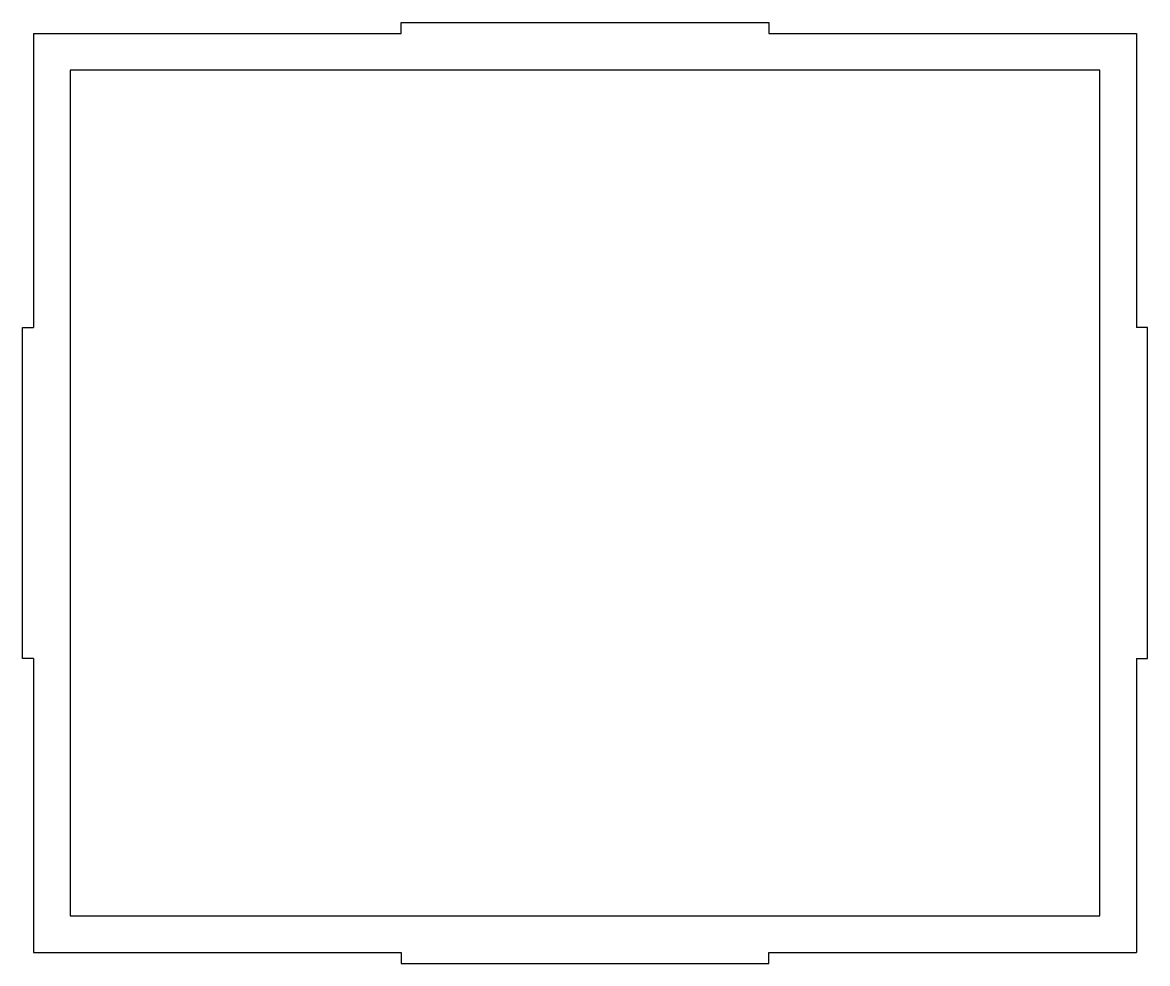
# Model space of a CAD drawing. Header units: millimetres. Extents: x -3 to 303, y -3 to 253.
import ezdxf

# ---------------------------------------------------------------- set-up
doc = ezdxf.new("R2010")
doc.units = ezdxf.units.MM
doc.layers.get('0').update_dxf_attribs({"linetype": 'CONTINUOUS', "lineweight": 25, "true_color": 0x000000})

msp = doc.modelspace()

# ---------------------------------------------------------------- linework, layer by layer
for p, q in [((100, 250), (100, 253)), ((100, 253), (200, 253)), ((200, 253), (200, 250)), ((0, 250), (0, 170)), ((0, 250), (100, 250)), ((200, 250), (300, 250)), ((300, 250), (300, 170)), ((290, 240), (10, 240)), ((10, 240), (10, 10)), ((290, 10), (290, 240)), ((-3, 80), (-3, 170)), ((-3, 170), (0, 170)), ((303, 170), (300, 170)), ((303, 80), (303, 170)), ((0, 80), (-3, 80)), ((0, 80), (0, 0)), ((300, 80), (303, 80)), ((300, 80), (300, 0)), ((10, 10), (290, 10)), ((0, 0), (100, 0)), ((100, 0), (100, -3)), ((200, -3), (200, 0)), ((200, 0), (300, 0)), ((100, -3), (200, -3))]:
    msp.add_line(p, q)

doc.saveas('drawing.dxf')
